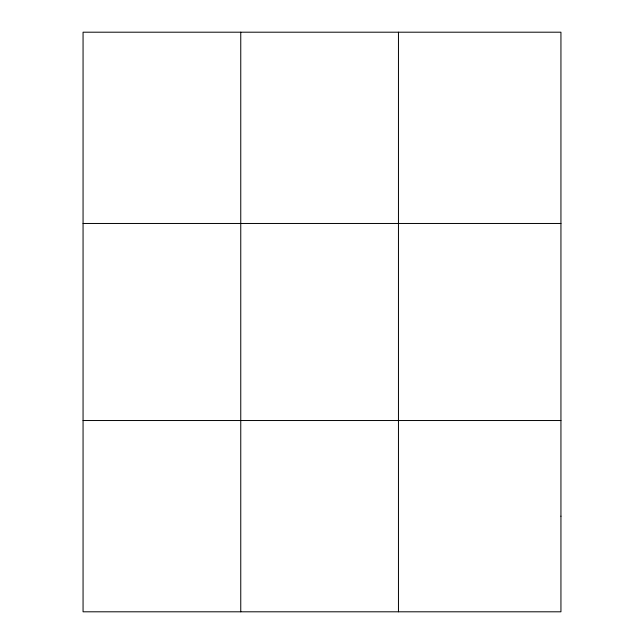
<?xml version="1.0" encoding="UTF-8"?>
<svg xmlns="http://www.w3.org/2000/svg" width="644" height="644" viewBox="0 0 644 644"><rect width="100%" height="100%" fill="white"/><g stroke="black" fill="none" stroke-linecap="round" stroke-linejoin="round"><path stroke-width="0.97" d="M240.759 611.8L240.759 32.2M398.459 611.8L398.459 32.2M83.06 223.468L560.94 223.468M83.06 420.532L560.94 420.532M560.94 516.166L560.94 611.8L83.06 611.8L83.06 32.2L560.94 32.2L560.94 516.166"/></g></svg>
